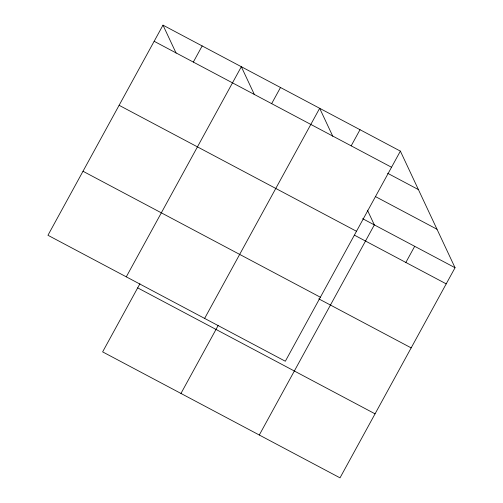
<?xml version="1.0" encoding="UTF-8"?>
<svg xmlns="http://www.w3.org/2000/svg" width="503" height="503" viewBox="0 0 503 503"><rect width="100%" height="100%" fill="white"/><g stroke="black" fill="none" stroke-linecap="round" stroke-linejoin="round"><path stroke-width="0.75" d="M162.991 25.15L47.955 235.272L285.333 361.242L400.369 151.12L162.991 25.15L176.113 53.136M193.328 62.076L202.162 45.936M126.291 276.839L241.327 66.723L254.449 94.709M139.935 283.742L102.631 351.88L340.009 477.85L455.045 267.728L400.369 151.12M271.658 103.643L280.498 87.503M204.627 318.412L319.663 108.29L332.785 136.275M180.961 393.447L218.264 325.315M351.182 145.845L360.016 129.705M259.296 435.02L374.339 224.898L367.448 210.204M405.852 262.453L414.692 246.313M154.157 41.29L391.535 167.26M387.637 173.271L418.414 189.6M375.445 196.579L437 229.249M362.657 218.698L455.045 267.728M119.11 105.303L356.489 231.273M354.508 235.203L446.211 283.868M83.001 171.259L320.38 297.229M318.77 298.851L411.165 347.881M137.677 287.867L375.056 413.837"/></g></svg>
